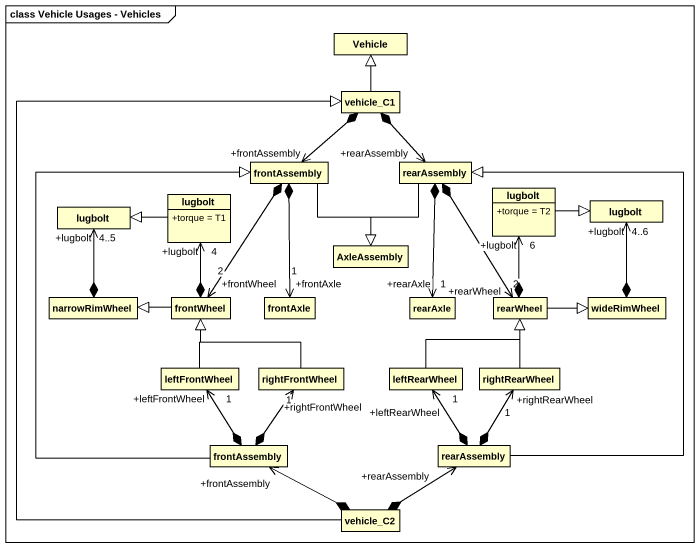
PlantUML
@startuml
mainframe class Vehicle Usages - Vehicles
hide circle
hide empty members
skinparam classAttributeIconSize 0
class Vehicle
class vehicle_C1
class frontAssembly
class rearAssembly
class lugbolt
class "lugbolt" as lugbolt_2 {
  +torque = T1
}
class "lugbolt" as lugbolt_3 {
  +torque = T2
}
class "lugbolt" as lugbolt_4
class AxleAssembly
class narrowRimWheel
class frontWheel
class frontAxle
class rearAxle
class rearWheel
class wideRimWheel
class leftFrontWheel
class rightFrontWheel
class leftRearWheel
class rightRearWheel
class "frontAssembly" as frontAssembly_2
class "rearAssembly" as rearAssembly_2
class vehicle_C2
vehicle_C1 -up-|> Vehicle
frontAssembly "+frontAssembly" <-up-* vehicle_C1
frontAssembly --|> AxleAssembly
rearAssembly "+rearAssembly" <-up-* vehicle_C1
rearAssembly --|> AxleAssembly
lugbolt "+lugbolt\n4..5" <--* narrowRimWheel
lugbolt_2 -left-|> lugbolt
lugbolt_2 "+lugbolt\n4" <--* frontWheel
lugbolt_3 -right-|> lugbolt_4
lugbolt_3 "+lugbolt\n6" <--* rearWheel
lugbolt_4 "+lugbolt\n4..6" <--* wideRimWheel
frontWheel "+frontWheel\n2" <-up-* frontAssembly
frontWheel -left-|> narrowRimWheel
frontAxle "+frontAxle\n1" <-up-* frontAssembly
rearAxle "+rearAxle\n1" <-up-* rearAssembly
rearWheel "+rearWheel\n2" <-up-* rearAssembly
rearWheel -right-|> wideRimWheel
leftFrontWheel -up-|> frontWheel
leftFrontWheel "+leftFrontWheel\n1" <--* frontAssembly_2
rightFrontWheel -up-|> frontWheel
rightFrontWheel "+rightFrontWheel\n1" <--* frontAssembly_2
leftRearWheel -up-|> rearWheel
leftRearWheel "+leftRearWheel\n1" <--* rearAssembly_2
rightRearWheel -up-|> rearWheel
rightRearWheel "+rightRearWheel\n1" <--* rearAssembly_2
frontAssembly_2 -up-|> frontAssembly
frontAssembly_2 "+frontAssembly" <-right-* vehicle_C2
rearAssembly_2 -up-|> rearAssembly
rearAssembly_2 "+rearAssembly" <--* vehicle_C2
vehicle_C2 -up-|> vehicle_C1
@enduml
